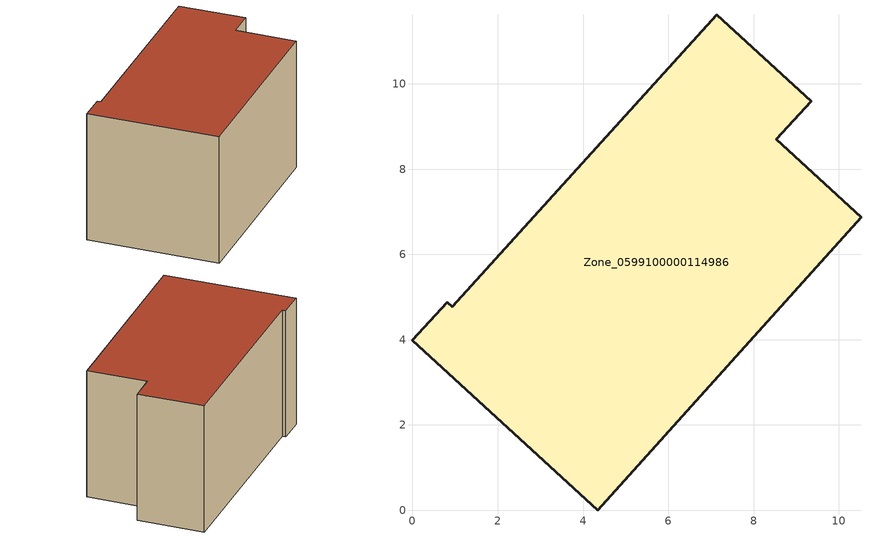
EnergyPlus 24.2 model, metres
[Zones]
Zone_0599100000114986
 floor ground (C_G): 4.35,0 0,3.99 0.81,4.88 0.93,4.77 7.14,11.62 9.35,9.59 8.53,8.7 10.52,6.87 z0
 wall outside (C_F): 0,3.99 4.35,0 10.52,6.87 8.53,8.7 9.35,9.59 7.14,11.62 0.93,4.77 0.81,4.88 0,3.99 z0:5.92
 roof outside (C_R): 7.14,11.62 0.93,4.77 0.81,4.88 0,3.99 4.35,0 10.52,6.87 8.53,8.7 9.35,9.59 z5.92
[BUILDING]
Pand.0599100000114986: North Axis=0; Terrain=City; Loads Convergence Tolerance Value=0.04; Temperature Convergence Tolerance Value=0.4; Solar Distribution=FullExterior; Maximum Number of Warmup Days=25; Minimum Number of Warmup Days=1
[Site:Location]
Rotterdam.The.Hague.AP_ZH_NLD Design_Conditions: Latitude=51.96; Longitude=4.45; Time Zone=1; Elevation=-4.5
[SITE:GROUNDTEMPERATURE:BUILDINGSURFACE]
18, 18, 18, 18, 18, 18, 18, 18, 18, 18, 18, 18
[MATERIAL] Thermal Absorptance=0.9; Solar Absorptance=0.7; Visible Absorptance=0.7
Name | Roughness | Thickness | Conductivity | Density | Specific Heat
G.TI.1975-1991 | MediumSmooth | 0.15 | 0.288461 | 540 | 1210
F.TI.1975-1991 | Rough | 0.3 | 0.230769 | 1920 | 840
R.TI.1975-1991 | MediumRough | 0.2 | 0.153846 | 1500 | 1000
[CONSTRUCTION]
C_G: G.TI.1975-1991
C_F: F.TI.1975-1991
C_R: R.TI.1975-1991
[ZONE]
Zone_0599100000114986: Type=1; Multiplier=1; Ceiling Height=Autocalculate; Volume=Autocalculate; Floor Area=autocalculate; Part of Total Floor Area=Yes
[ZONEINFILTRATION:DESIGNFLOWRATE]
Infil_Zone_0599100000114986: Zone or ZoneList or Space or SpaceList=Zone_0599100000114986; Schedule=AlwaysOn; Design Flow Rate Calculation Method=Flow/Area; Flow Rate per Floor Area=0.003; Constant Term Coefficient=1; Temperature Term Coefficient=0; Velocity Term Coefficient=0; Velocity Squared Term Coefficient=0
[HVACTEMPLATE:ZONE:IDEALLOADSAIRSYSTEM]
Zone_0599100000114986: Maximum Heating Supply Air Temperature=50; Minimum Cooling Supply Air Temperature=13; Maximum Heating Supply Air Humidity Ratio=0.0156; Minimum Cooling Supply Air Humidity Ratio=0.0077; Heating Limit=NoLimit; Cooling Limit=NoLimit; Dehumidification Control Type=ConstantSensibleHeatRatio; Cooling Sensible Heat Ratio=0.7; Dehumidification Setpoint=60; Humidification Control Type=None; Humidification Setpoint=30; Outdoor Air Method=None; Outdoor Air Flow Rate per Person=0.00944; Outdoor Air Flow Rate per Zone Floor Area=0; Outdoor Air Flow Rate per Zone=0; Demand Controlled Ventilation Type=None; Outdoor Air Economizer Type=NoEconomizer; Heat Recovery Type=None; Sensible Heat Recovery Effectiveness=0.7; Latent Heat Recovery Effectiveness=0.65
[ZONECONTROL:THERMOSTAT]
ThermostatControl_Zone_0599100000114986: Zone or ZoneList=Zone_0599100000114986; Control Type Schedule=DualSetpointControlType; Control 1=Thermostat_Zone_0599100000114986; Temperature Difference Between Cutout And Setpoint=0
[THERMOSTATSETPOINT:DUALSETPOINT]
Thermostat_Zone_0599100000114986: Heating Setpoint Temperature Schedule=HeatingSetpoint_Zone_0599100000114986; Cooling Setpoint Temperature Schedule=CoolingSetpoint_Zone_0599100000114986
[SCHEDULE:COMPACT]
HeatingSetpoint_Zone_0599100000114986: Through: 12/31, For: AllDays, Until: 24:00, 21
CoolingSetpoint_Zone_0599100000114986: Through: 12/31, For: AllDays, Until: 24:00, 24
DualSetpointControlType: Through: 12/31, For: AllDays, Until: 24:00, 4
AlwaysOn: Through: 12/31, For: AllDays, Until: 24:00, 1
